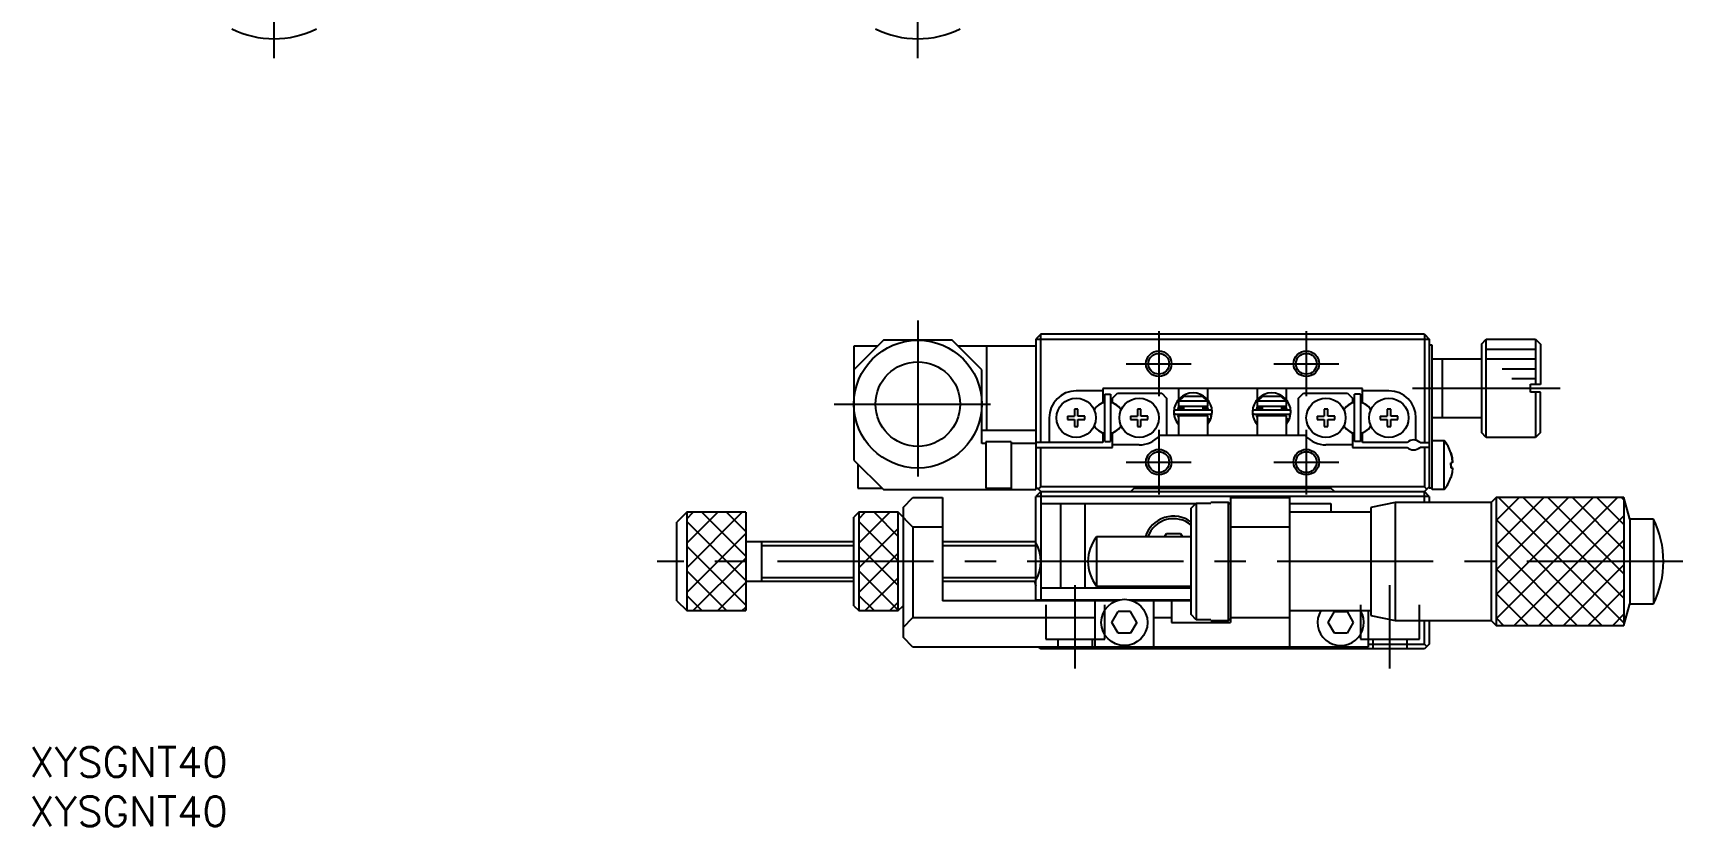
# Model space of a CAD drawing. Extents: x 0 to 376, y -8 to 233.
# Drawn here: x 0.4 to 168.2, y -8 to 72.6 of the extents above; entities that cross this region are included whole.
import ezdxf

# ---------------------------------------------------------------- set-up
doc = ezdxf.new("R2010")
doc.units = 0
doc.header["$LTSCALE"] = 0.5
doc.linetypes.add('CENTER', pattern=[50.8, 31.75, -6.35, 6.35, -6.35])
doc.linetypes.add('DASHED', pattern=[19.05, 12.7, -6.35])
for name, color, linetype in [('MSM_CENTER', 1, 'CENTER'), ('MSM_CONTINUOUS', 7, 'CONTINUOUS'), ('MSM_DASHED', 4, 'DASHED'), ('MSM_NARROW', 5, 'CONTINUOUS'), ('MSM_PART_NUMBER', 7, 'CONTINUOUS')]:
    doc.layers.add(name, color=color, linetype=linetype)
doc.styles.get("Standard").update_dxf_attribs({"font": 'txt.shx', "height": 3, "bigfont": 'bigfont.shx'})

# ---------------------------------------------------------------- blocks, each defined once
blk = doc.blocks.new('*U2')
at = {"layer": 'MSM_PART_NUMBER'}
blk.add_text('XYSGNT40', height=3, dxfattribs=at).set_placement((0, -3))
blk = doc.blocks.new('*U3')
at = {"layer": 'MSM_PART_NUMBER'}
blk.add_text('XYSGNT40', height=3, dxfattribs=at).set_placement((0, -8))

msp = doc.modelspace()

# ---------------------------------------------------------------- linework, layer by layer
at = {"layer": 'MSM_CENTER'}
for p, q in [((24.9, 70.06), (24.9, 174.36)), ((90.35, 70.06), (90.35, 174.36)), ((90.35, 43.4), (90.35, 26.4)), ((114.85, 42.3), (114.85, 35.7)), ((129.85, 42.3), (129.85, 35.7)), ((111.55, 39), (118.15, 39)), ((126.55, 39), (133.15, 39)), ((155.67, 36.5), (140.65, 36.5)), ((81.85, 34.9), (98.85, 34.9)), ((114.85, 32.3), (114.85, 25.7)), ((129.85, 32.3), (129.85, 25.7)), ((111.55, 29), (118.15, 29)), ((126.55, 29), (133.15, 29)), ((168.15, 18.9), (63.85, 18.9)), ((106.35, 8), (106.35, 16.5)), ((138.35, 8), (138.35, 16.5))]:
    msp.add_line(p, q, dxfattribs=at)
at = {"layer": 'MSM_CONTINUOUS'}
for p, q in [((102.85, 42), (102.35, 41.5)), ((141.85, 42), (102.85, 42)), ((102.85, 31), (102.85, 42)), ((141.85, 42), (141.85, 31)), ((141.85, 42), (142.35, 41.5)), ((86.85, 41.4), (83.85, 38.4)), ((86.25, 40.8), (83.85, 40.8)), ((83.85, 40.8), (83.85, 29.2)), ((93.85, 41.4), (86.85, 41.4)), ((96.85, 38.4), (93.85, 41.4)), ((102.35, 40.8), (94.45, 40.8)), ((97.35, 40.8), (97.35, 32.2)), ((102.35, 41.5), (142.35, 41.5)), ((102.35, 41.5), (102.35, 31)), ((142.35, 41.5), (142.35, 26.4)), ((142.65, 40.9), (142.35, 40.9)), ((142.65, 26.2), (142.65, 40.9)), ((147.65, 41), (148.15, 41.5)), ((147.65, 41), (147.65, 32)), ((148.15, 31.5), (148.15, 41.5)), ((148.15, 41.5), (153.15, 41.5)), ((153.15, 41.5), (153.15, 36.92)), ((153.15, 41.5), (153.65, 41)), ((153.65, 41), (153.65, 36.88)), ((142.65, 39.5), (147.65, 39.5)), ((143.65, 39.5), (143.65, 33.5)), ((96.85, 30.9), (96.85, 38.4)), ((152.65, 36.92), (153.15, 36.92)), ((152.65, 36.12), (152.65, 36.92)), ((153.15, 36.92), (153.65, 36.92)), ((109.15, 36.25), (106.45, 36.25)), ((135.55, 36.5), (109.15, 36.5)), ((109.15, 36.5), (109.15, 35.05)), ((109.35, 31.1), (109.35, 35.9)), ((109.35, 35.9), (109.95, 35.9)), ((109.95, 35.9), (109.95, 31.1)), ((110.15, 35.5), (110.65, 36)), ((110.15, 35.05), (110.15, 35.5)), ((110.65, 36), (115.15, 36)), ((115.15, 36), (115.65, 35.5)), ((115.65, 35.5), (115.65, 31.7)), ((116.85, 36.5), (116.85, 35.36)), ((116.9, 35.2), (117.43, 35.7)), ((117.43, 35.7), (119.27, 35.7)), ((119.27, 35.7), (119.8, 35.2)), ((119.85, 35.31), (119.85, 36.5)), ((119.85, 35.31), (119.85, 35.31)), ((124.85, 36.5), (124.85, 35.36)), ((124.9, 35.2), (125.43, 35.7)), ((125.43, 35.7), (127.27, 35.7)), ((127.27, 35.7), (127.8, 35.2)), ((127.85, 35.31), (127.85, 36.5)), ((127.85, 35.31), (127.85, 35.31)), ((129.05, 35.5), (129.55, 36)), ((129.05, 31.7), (129.05, 35.5)), ((129.55, 36), (134.05, 36)), ((134.05, 36), (134.55, 35.5)), ((134.55, 35.5), (134.55, 35.05)), ((134.75, 31.1), (134.75, 35.9)), ((135.35, 35.9), (134.75, 35.9)), ((135.35, 35.9), (135.35, 31.1)), ((135.55, 35.05), (135.55, 36.5)), ((138.25, 36.25), (135.55, 36.25)), ((153.15, 36.88), (152.65, 36.88)), ((153.15, 36.12), (152.65, 36.12)), ((153.65, 36.88), (153.15, 36.88)), ((153.15, 36.12), (153.15, 31.5)), ((153.65, 36.12), (153.15, 36.12)), ((153.65, 32), (153.65, 36.12)), ((105.56, 33.68), (106.27, 33.68)), ((105.56, 33.68), (105.56, 33.32)), ((106.27, 34.39), (106.27, 33.68)), ((106.63, 34.39), (106.27, 34.39)), ((106.63, 33.68), (106.63, 34.39)), ((107.34, 33.68), (106.63, 33.68)), ((107.34, 33.32), (107.34, 33.68)), ((109.15, 35.05), (108.89, 34.9)), ((110.15, 35.05), (110.41, 34.9)), ((111.96, 33.68), (112.67, 33.68)), ((111.96, 33.68), (111.96, 33.32)), ((112.67, 34.39), (112.67, 33.68)), ((113.03, 34.39), (112.67, 34.39)), ((113.03, 33.68), (113.03, 34.39)), ((113.74, 33.68), (113.03, 33.68)), ((113.74, 33.32), (113.74, 33.68)), ((120.08, 34.29), (116.58, 34.29)), ((116.58, 33.89), (120.08, 33.89)), ((116.79, 34.29), (116.9, 34.7)), ((116.83, 33.7), (116.79, 33.89)), ((116.85, 33.62), (116.83, 33.7)), ((116.85, 35.2), (116.85, 34.7)), ((119.85, 35.2), (116.85, 35.2)), ((116.85, 34.7), (119.85, 34.7)), ((116.85, 34.57), (116.85, 34.5)), ((116.85, 34.57), (116.85, 34.57)), ((116.85, 34.5), (117.35, 34.5)), ((119.85, 33.7), (116.85, 33.7)), ((116.85, 33.7), (116.85, 31.7)), ((116.9, 33.72), (116.91, 33.73)), ((116.9, 33.7), (116.9, 33.72)), ((116.9, 33.7), (116.9, 33.7)), ((116.91, 33.73), (116.92, 33.74)), ((116.92, 33.76), (116.93, 33.77)), ((116.92, 33.74), (116.92, 33.76)), ((116.93, 33.77), (116.94, 33.78)), ((116.94, 33.78), (116.95, 33.79)), ((116.95, 33.79), (116.96, 33.8)), ((116.96, 33.8), (116.97, 33.81)), ((116.97, 33.81), (116.98, 33.82)), ((116.98, 33.82), (116.99, 33.83)), ((116.99, 33.83), (117.01, 33.84)), ((117.01, 33.84), (117.02, 33.85)), ((117.02, 33.85), (117.03, 33.86)), ((117.03, 33.86), (117.04, 33.86)), ((117.04, 33.86), (117.06, 33.87)), ((117.06, 33.87), (117.07, 33.87)), ((117.07, 33.87), (117.09, 33.88)), ((117.09, 33.88), (117.1, 33.88)), ((117.1, 33.88), (117.11, 33.89)), ((117.11, 33.89), (117.13, 33.89)), ((117.13, 33.89), (117.14, 33.89)), ((117.14, 33.89), (117.16, 33.89)), ((117.16, 33.89), (117.17, 33.89)), ((117.17, 33.89), (117.18, 33.89)), ((117.35, 34.7), (117.35, 34.29)), ((117.35, 33.89), (117.35, 33.7)), ((119.35, 34.29), (119.35, 34.7)), ((119.35, 34.5), (119.82, 34.5)), ((119.35, 33.7), (119.35, 33.89)), ((119.48, 33.89), (119.49, 33.89)), ((119.49, 33.89), (119.5, 33.89)), ((119.5, 33.89), (119.52, 33.89)), ((119.52, 33.89), (119.53, 33.89)), ((119.53, 33.89), (119.55, 33.88)), ((119.55, 33.88), (119.56, 33.88)), ((119.56, 33.88), (119.58, 33.88)), ((119.58, 33.88), (119.59, 33.87)), ((119.59, 33.87), (119.6, 33.87)), ((119.6, 33.87), (119.62, 33.86)), ((119.62, 33.86), (119.63, 33.85)), ((119.63, 33.85), (119.64, 33.84)), ((119.64, 33.84), (119.65, 33.84)), ((119.65, 33.84), (119.67, 33.83)), ((119.67, 33.83), (119.68, 33.82)), ((119.68, 33.82), (119.69, 33.81)), ((119.69, 33.81), (119.7, 33.8)), ((119.7, 33.8), (119.71, 33.79)), ((119.71, 33.79), (119.72, 33.77)), ((119.72, 33.77), (119.73, 33.76)), ((119.73, 33.76), (119.73, 33.75)), ((119.73, 33.75), (119.74, 33.74)), ((119.74, 33.74), (119.75, 33.72)), ((119.75, 34.7), (119.86, 34.29)), ((119.75, 33.72), (119.75, 33.71)), ((119.75, 33.71), (119.76, 33.7)), ((119.85, 34.7), (119.85, 35.2)), ((119.85, 31.7), (119.85, 33.7)), ((120.12, 33.86), (120.11, 33.9)), ((120.14, 33.83), (120.12, 33.86)), ((120.14, 33.38), (120.28, 34.07)), ((120.15, 33.8), (120.14, 33.83)), ((120.16, 33.77), (120.15, 33.8)), ((120.16, 33.73), (120.16, 33.77)), ((120.17, 33.7), (120.16, 33.73)), ((120.17, 33.67), (120.17, 33.7)), ((120.18, 33.63), (120.17, 33.67)), ((120.17, 33.56), (120.18, 33.6)), ((120.17, 33.53), (120.17, 33.56)), ((120.18, 33.6), (120.18, 33.63)), ((128.08, 34.29), (124.58, 34.29)), ((124.58, 33.89), (128.08, 33.89)), ((124.79, 34.29), (124.9, 34.7)), ((124.83, 33.7), (124.79, 33.89)), ((124.85, 33.62), (124.83, 33.7)), ((124.85, 35.2), (124.85, 34.7)), ((127.85, 35.2), (124.85, 35.2)), ((124.85, 34.7), (127.85, 34.7)), ((124.85, 34.57), (124.85, 34.5)), ((124.85, 34.57), (124.85, 34.57)), ((124.85, 34.5), (125.35, 34.5)), ((127.85, 33.7), (124.85, 33.7)), ((124.85, 33.7), (124.85, 31.7)), ((124.9, 33.72), (124.91, 33.73)), ((124.9, 33.7), (124.9, 33.72)), ((124.9, 33.7), (124.9, 33.7)), ((124.91, 33.73), (124.92, 33.74)), ((124.92, 33.76), (124.93, 33.77)), ((124.92, 33.74), (124.92, 33.76)), ((124.93, 33.77), (124.94, 33.78)), ((124.94, 33.78), (124.95, 33.79)), ((124.95, 33.79), (124.96, 33.8)), ((124.96, 33.8), (124.97, 33.81)), ((124.97, 33.81), (124.98, 33.82)), ((124.98, 33.82), (124.99, 33.83)), ((124.99, 33.83), (125.01, 33.84)), ((125.01, 33.84), (125.02, 33.85)), ((125.02, 33.85), (125.03, 33.86)), ((125.03, 33.86), (125.04, 33.86)), ((125.04, 33.86), (125.06, 33.87)), ((125.06, 33.87), (125.07, 33.87)), ((125.07, 33.87), (125.09, 33.88)), ((125.09, 33.88), (125.1, 33.88)), ((125.1, 33.88), (125.11, 33.89)), ((125.11, 33.89), (125.13, 33.89)), ((125.13, 33.89), (125.14, 33.89)), ((125.14, 33.89), (125.16, 33.89)), ((125.16, 33.89), (125.17, 33.89)), ((125.17, 33.89), (125.18, 33.89)), ((125.35, 34.7), (125.35, 34.29)), ((125.35, 33.89), (125.35, 33.7)), ((127.35, 34.29), (127.35, 34.7)), ((127.35, 34.5), (127.82, 34.5)), ((127.35, 33.7), (127.35, 33.89)), ((127.48, 33.89), (127.49, 33.89)), ((127.49, 33.89), (127.5, 33.89)), ((127.5, 33.89), (127.52, 33.89)), ((127.52, 33.89), (127.53, 33.89)), ((127.53, 33.89), (127.55, 33.88)), ((127.55, 33.88), (127.56, 33.88)), ((127.56, 33.88), (127.58, 33.88)), ((127.58, 33.88), (127.59, 33.87)), ((127.59, 33.87), (127.6, 33.87)), ((127.6, 33.87), (127.62, 33.86)), ((127.62, 33.86), (127.63, 33.85)), ((127.63, 33.85), (127.64, 33.84)), ((127.64, 33.84), (127.65, 33.84)), ((127.65, 33.84), (127.67, 33.83)), ((127.67, 33.83), (127.68, 33.82)), ((127.68, 33.82), (127.69, 33.81)), ((127.69, 33.81), (127.7, 33.8)), ((127.7, 33.8), (127.71, 33.79)), ((127.71, 33.79), (127.72, 33.77)), ((127.72, 33.77), (127.73, 33.76)), ((127.73, 33.76), (127.73, 33.75)), ((127.73, 33.75), (127.74, 33.74)), ((127.74, 33.74), (127.75, 33.72)), ((127.75, 34.7), (127.86, 34.29)), ((127.75, 33.72), (127.75, 33.71)), ((127.75, 33.71), (127.76, 33.7)), ((127.85, 34.7), (127.85, 35.2)), ((127.85, 31.7), (127.85, 33.7)), ((128.12, 33.86), (128.11, 33.9)), ((128.14, 33.83), (128.12, 33.86)), ((128.14, 33.38), (128.28, 34.07)), ((128.15, 33.8), (128.14, 33.83)), ((128.16, 33.77), (128.15, 33.8)), ((128.16, 33.73), (128.16, 33.77)), ((128.17, 33.7), (128.16, 33.73)), ((128.17, 33.67), (128.17, 33.7)), ((128.18, 33.63), (128.17, 33.67)), ((128.17, 33.56), (128.18, 33.6)), ((128.17, 33.53), (128.17, 33.56)), ((128.18, 33.6), (128.18, 33.63)), ((130.96, 33.68), (131.67, 33.68)), ((130.96, 33.68), (130.96, 33.32)), ((131.67, 34.39), (131.67, 33.68)), ((132.03, 34.39), (131.67, 34.39)), ((132.03, 33.68), (132.03, 34.39)), ((132.74, 33.68), (132.03, 33.68)), ((132.74, 33.32), (132.74, 33.68)), ((134.55, 35.05), (134.29, 34.9)), ((135.55, 35.05), (135.81, 34.9)), ((137.36, 33.68), (138.07, 33.68)), ((137.36, 33.68), (137.36, 33.32)), ((138.43, 34.39), (138.07, 34.39)), ((138.07, 34.39), (138.07, 33.68)), ((138.43, 33.68), (138.43, 34.39)), ((139.14, 33.68), (138.43, 33.68)), ((139.14, 33.32), (139.14, 33.68)), ((102.35, 32.2), (96.85, 32.2)), ((103.7, 33.5), (103.7, 31)), ((105.56, 33.32), (106.27, 33.32)), ((106.27, 33.32), (106.27, 32.61)), ((106.27, 32.61), (106.63, 32.61)), ((106.63, 32.61), (106.63, 33.32)), ((106.63, 33.32), (107.34, 33.32)), ((108.89, 32.1), (109.15, 31.95)), ((109.15, 31.95), (109.15, 31)), ((110.41, 32.1), (110.15, 31.95)), ((110.15, 30.5), (110.15, 31.95)), ((111.96, 33.32), (112.67, 33.32)), ((112.67, 33.32), (112.67, 32.61)), ((112.67, 32.61), (113.03, 32.61)), ((113.03, 32.61), (113.03, 33.32)), ((113.03, 33.32), (113.74, 33.32)), ((116.51, 33.39), (116.53, 33.33)), ((116.53, 33.33), (116.55, 33.29)), ((116.54, 33.33), (116.54, 33.32)), ((119.85, 33.42), (119.86, 33.41)), ((119.88, 33.39), (119.85, 33.41)), ((119.85, 32.88), (120.12, 33.33)), ((119.86, 33.41), (119.88, 33.4)), ((119.88, 33.4), (119.89, 33.4)), ((120.12, 33.32), (119.88, 33.39)), ((119.89, 33.4), (119.9, 33.39)), ((119.9, 33.39), (119.92, 33.39)), ((119.92, 33.39), (119.93, 33.38)), ((119.93, 33.38), (119.94, 33.37)), ((119.94, 33.37), (119.96, 33.37)), ((119.96, 33.37), (119.97, 33.36)), ((119.97, 33.36), (119.98, 33.36)), ((119.98, 33.36), (120, 33.35)), ((120, 33.35), (120.01, 33.35)), ((120.01, 33.35), (120.02, 33.34)), ((120.02, 33.34), (120.03, 33.34)), ((120.03, 33.34), (120.05, 33.34)), ((120.05, 33.34), (120.06, 33.33)), ((120.06, 33.33), (120.07, 33.33)), ((120.07, 33.33), (120.08, 33.33)), ((120.08, 33.33), (120.09, 33.33)), ((120.08, 33.33), (120.08, 33.33)), ((120.09, 33.33), (120.1, 33.33)), ((120.1, 33.33), (120.11, 33.33)), ((120.11, 33.33), (120.11, 33.33)), ((120.11, 33.33), (120.11, 33.33)), ((120.11, 33.33), (120.12, 33.33)), ((120.12, 33.33), (120.13, 33.36)), ((120.12, 33.33), (120.12, 33.33)), ((120.12, 33.32), (120.12, 33.33)), ((120.12, 33.33), (120.12, 33.33)), ((120.13, 33.36), (120.14, 33.39)), ((120.14, 33.39), (120.15, 33.43)), ((120.15, 33.43), (120.16, 33.46)), ((120.16, 33.46), (120.17, 33.49)), ((120.17, 33.49), (120.17, 33.53)), ((124.51, 33.39), (124.53, 33.33)), ((124.53, 33.33), (124.55, 33.29)), ((124.54, 33.33), (124.54, 33.32)), ((127.85, 33.42), (127.86, 33.41)), ((127.88, 33.39), (127.85, 33.41)), ((127.85, 32.88), (128.12, 33.33)), ((127.86, 33.41), (127.88, 33.4)), ((127.88, 33.4), (127.89, 33.4)), ((128.12, 33.32), (127.88, 33.39)), ((127.89, 33.4), (127.9, 33.39)), ((127.9, 33.39), (127.92, 33.39)), ((127.92, 33.39), (127.93, 33.38)), ((127.93, 33.38), (127.94, 33.37)), ((127.94, 33.37), (127.96, 33.37)), ((127.96, 33.37), (127.97, 33.36)), ((127.97, 33.36), (127.98, 33.36)), ((127.98, 33.36), (128, 33.35)), ((128, 33.35), (128.01, 33.35)), ((128.01, 33.35), (128.02, 33.34)), ((128.02, 33.34), (128.03, 33.34)), ((128.03, 33.34), (128.05, 33.34)), ((128.05, 33.34), (128.06, 33.33)), ((128.06, 33.33), (128.07, 33.33)), ((128.07, 33.33), (128.08, 33.33)), ((128.08, 33.33), (128.09, 33.33)), ((128.08, 33.33), (128.08, 33.33)), ((128.09, 33.33), (128.1, 33.33)), ((128.1, 33.33), (128.11, 33.33)), ((128.11, 33.33), (128.11, 33.33)), ((128.11, 33.33), (128.11, 33.33)), ((128.11, 33.33), (128.12, 33.33)), ((128.12, 33.33), (128.13, 33.36)), ((128.12, 33.33), (128.12, 33.33)), ((128.12, 33.32), (128.12, 33.33)), ((128.12, 33.33), (128.12, 33.33)), ((128.13, 33.36), (128.14, 33.39)), ((128.14, 33.39), (128.15, 33.43)), ((128.15, 33.43), (128.16, 33.46)), ((128.16, 33.46), (128.17, 33.49)), ((128.17, 33.49), (128.17, 33.53)), ((130.96, 33.32), (131.67, 33.32)), ((131.67, 33.32), (131.67, 32.61)), ((131.67, 32.61), (132.03, 32.61)), ((132.03, 32.61), (132.03, 33.32)), ((132.03, 33.32), (132.74, 33.32)), ((134.29, 32.1), (134.55, 31.95)), ((134.55, 31.95), (134.55, 30.5)), ((135.81, 32.1), (135.55, 31.95)), ((135.55, 31), (135.55, 31.95)), ((137.36, 33.32), (138.07, 33.32)), ((138.07, 33.32), (138.07, 32.61)), ((138.07, 32.61), (138.43, 32.61)), ((138.43, 32.61), (138.43, 33.32)), ((138.43, 33.32), (139.14, 33.32)), ((141, 31.22), (141, 33.5)), ((147.65, 33.5), (142.65, 33.5)), ((148.15, 31.5), (147.65, 32)), ((153.65, 32), (153.15, 31.5)), ((97.25, 30.9), (96.85, 30.9)), ((97.25, 31.05), (97.25, 26.35)), ((99.85, 31.05), (97.25, 31.05)), ((99.85, 31.05), (99.85, 26.2)), ((102.35, 30.9), (99.85, 30.9)), ((109.15, 31), (102.35, 31)), ((102.35, 30.9), (102.35, 26.2)), ((102.35, 30.5), (110.15, 30.5)), ((102.85, 26.5), (102.85, 30.5)), ((109.35, 31.1), (109.95, 31.1)), ((112.85, 30.75), (110.15, 30.75)), ((129.77, 31.7), (114.93, 31.7)), ((134.55, 30.75), (131.85, 30.75)), ((134.55, 30.5), (140.09, 30.5)), ((135.35, 31.1), (134.75, 31.1)), ((140.09, 31), (135.55, 31)), ((141.41, 31), (142.35, 31)), ((142.35, 30.5), (141.41, 30.5)), ((141.85, 30.5), (141.85, 26.5)), ((142.65, 31.2), (143.87, 31.2)), ((143.87, 26.2), (143.87, 31.2)), ((153.15, 31.5), (148.15, 31.5)), ((83.85, 29.2), (86.85, 26.2)), ((84.25, 28.8), (84.25, 26.35)), ((144.67, 29.47), (144.54, 29.95)), ((144.55, 29.95), (144.54, 29.94)), ((144.54, 29.94), (144.67, 29.45)), ((144.67, 28.94), (144.54, 28.93)), ((144.55, 28.7), (144.54, 28.93)), ((144.54, 28.93), (144.54, 28.41)), ((144.73, 28.97), (144.67, 29.47)), ((144.67, 29.45), (144.73, 28.95)), ((144.73, 28.95), (144.67, 28.94)), ((144.73, 28.97), (144.73, 28.97)), ((144.67, 28.46), (144.54, 28.47)), ((144.73, 28.45), (144.54, 28.45)), ((144.73, 28.43), (144.54, 28.43)), ((144.54, 28.41), (144.67, 28.42)), ((144.67, 27.93), (144.54, 27.45)), ((144.55, 27.45), (144.54, 27.46)), ((144.54, 27.45), (144.55, 27.45)), ((144.73, 28.45), (144.67, 28.46)), ((144.73, 28.43), (144.67, 27.93)), ((144.67, 28.42), (144.73, 28.43)), ((84.25, 26.35), (86.7, 26.35)), ((86.85, 26.2), (102.35, 26.2)), ((88.85, 24.4), (89.85, 25.4)), ((89.85, 25.4), (92.85, 25.4)), ((92.85, 25.4), (92.85, 14.9)), ((97.25, 26.35), (99.85, 26.35)), ((102.35, 26.5), (102.85, 26)), ((102.85, 26), (102.35, 25.5)), ((142.35, 25.5), (102.35, 25.5)), ((102.35, 20.84), (102.35, 25.5)), ((102.6, 26.25), (102.85, 26.5)), ((141.85, 26.5), (102.85, 26.5)), ((102.85, 26), (102.85, 15)), ((102.85, 26), (141.85, 26)), ((112.35, 26.35), (112, 26)), ((112.35, 26.35), (132.35, 26.35)), ((122.15, 25.4), (122.15, 12.7)), ((122.15, 25.4), (128.15, 25.4)), ((128.15, 25.4), (128.15, 10.2)), ((132.7, 26), (132.35, 26.35)), ((142.35, 26.5), (141.85, 26)), ((141.85, 26.5), (142.1, 26.25)), ((142.35, 25.5), (141.85, 26)), ((141.85, 24.9), (141.85, 26)), ((142.35, 26.4), (142.65, 26.4)), ((142.35, 25.5), (142.35, 24.9)), ((143.87, 26.2), (142.65, 26.2)), ((149.15, 25.4), (148.65, 24.9)), ((149.15, 25.4), (149.15, 12.4)), ((162.15, 25.4), (149.15, 25.4)), ((162.15, 25.4), (162.15, 12.4)), ((162.74, 23.2), (162.15, 25.4)), ((66.85, 23.9), (65.85, 22.9)), ((66.85, 23.9), (66.85, 13.9)), ((72.85, 23.9), (66.85, 23.9)), ((72.85, 23.9), (72.85, 13.9)), ((84.35, 23.9), (83.85, 23.4)), ((84.35, 23.9), (84.35, 13.9)), ((88.35, 23.9), (84.35, 23.9)), ((88.35, 13.9), (88.35, 23.9)), ((89.85, 22.4), (88.35, 23.9)), ((88.85, 24.4), (88.85, 11.2)), ((102.85, 24.8), (118.63, 24.8)), ((104.85, 24.8), (104.85, 16.2)), ((107.35, 16.2), (107.35, 24.8)), ((118.15, 24.31), (118.65, 24.82)), ((118.15, 13.49), (118.15, 24.31)), ((118.65, 24.82), (118.65, 12.98)), ((118.65, 24.82), (120.15, 24.82)), ((120.15, 24.82), (120.15, 24.9)), ((121.95, 24.9), (120.15, 24.9)), ((121.95, 12.9), (121.95, 24.9)), ((122.15, 24.7), (121.95, 24.9)), ((122.05, 24.8), (122.15, 24.8)), ((128.15, 24.8), (132.35, 24.8)), ((136.4, 23.9), (128.15, 23.9)), ((132.35, 24.8), (132.35, 23.9)), ((138.9, 24.9), (136.4, 24.4)), ((136.4, 24.4), (136.4, 13.4)), ((138.9, 24.9), (138.9, 12.9)), ((148.65, 24.9), (138.9, 24.9)), ((148.65, 24.9), (148.65, 12.9)), ((65.85, 14.9), (65.85, 22.9)), ((83.85, 14.4), (83.85, 23.4)), ((89.85, 22.4), (89.85, 13.2)), ((92.85, 22.4), (89.85, 22.4)), ((128.15, 22.4), (122.15, 22.4)), ((162.74, 23.2), (162.74, 14.6)), ((165.15, 23.2), (162.74, 23.2)), ((165.15, 23.2), (165.15, 14.6)), ((83.85, 20.9), (72.85, 20.9)), ((74.45, 20.9), (74.45, 16.9)), ((102.31, 20.9), (92.85, 20.9)), ((102.31, 20.9), (102.31, 16.9)), ((108.53, 21.4), (108.53, 16.4)), ((118.15, 21.4), (108.53, 21.4)), ((115.43, 21.4), (115.63, 21.75)), ((115.63, 21.75), (117.07, 21.75)), ((117.07, 21.75), (117.27, 21.4)), ((72.85, 16.9), (83.85, 16.9)), ((92.85, 16.9), (102.31, 16.9)), ((102.35, 14.9), (102.35, 16.96)), ((102.28, 16.61), (102.28, 16.61)), ((118.15, 16.2), (102.85, 16.2)), ((108.53, 16.4), (118.15, 16.4)), ((65.85, 14.9), (66.85, 13.9)), ((66.85, 13.9), (72.85, 13.9)), ((83.85, 14.4), (84.35, 13.9)), ((84.35, 13.9), (88.35, 13.9)), ((88.35, 13.9), (88.85, 14.4)), ((110.52, 14.9), (92.85, 14.9)), ((102.35, 15), (110.87, 15)), ((103.75, 14.9), (103.75, 15)), ((108.35, 14.9), (108.35, 10.2)), ((110.08, 12.7), (110.71, 13.8)), ((111.99, 13.8), (110.71, 13.8)), ((111.83, 15), (118.15, 15)), ((112.62, 12.7), (111.99, 13.8)), ((118.15, 14.9), (112.18, 14.9)), ((114.35, 10.2), (114.35, 14.9)), ((116.15, 14.9), (116.15, 12.7)), ((118.65, 12.98), (118.15, 13.49)), ((128.15, 13.9), (136.4, 13.9)), ((132.08, 12.7), (132.71, 13.8)), ((132.71, 13.8), (133.99, 13.8)), ((133.99, 13.8), (134.62, 12.7)), ((136.15, 13.9), (136.15, 10.2)), ((162.15, 12.4), (162.74, 14.6)), ((162.74, 14.6), (165.15, 14.6)), ((88.85, 12.2), (89.85, 13.2)), ((89.85, 13.2), (108.35, 13.2)), ((110.71, 11.6), (110.08, 12.7)), ((112.62, 12.7), (111.99, 11.6)), ((114.35, 13.2), (116.15, 13.2)), ((116.15, 12.7), (122.15, 12.7)), ((120.15, 12.98), (118.65, 12.98)), ((120.15, 12.9), (120.15, 12.98)), ((120.15, 12.9), (121.95, 12.9)), ((121.95, 12.9), (122.15, 13.1)), ((122.15, 13.2), (128.15, 13.2)), ((132.71, 11.6), (132.08, 12.7)), ((134.62, 12.7), (133.99, 11.6)), ((136.4, 13.4), (138.9, 12.9)), ((138.9, 12.9), (148.65, 12.9)), ((141.85, 10.5), (141.85, 12.9)), ((142.35, 12.9), (142.35, 10.5)), ((148.65, 12.9), (149.15, 12.4)), ((149.15, 12.4), (162.15, 12.4)), ((89.85, 10.2), (88.85, 11.2)), ((136.15, 10.2), (89.85, 10.2)), ((102.85, 10), (102.65, 10.2)), ((111.99, 11.6), (110.71, 11.6)), ((133.99, 11.6), (132.71, 11.6)), ((136.15, 10.5), (141.85, 10.5)), ((142.1, 10.25), (141.85, 10.5)), ((142.35, 10.5), (141.85, 10)), ((141.85, 10), (102.85, 10))]:
    msp.add_line(p, q, dxfattribs=at)
for centre, radius in [((90.35, 34.9), 6.5), ((90.35, 34.9), 4.3), ((114.85, 39), 1.06), ((129.85, 39), 1.06), ((106.45, 33.5), 2), ((112.85, 33.5), 2), ((131.85, 33.5), 2), ((138.25, 33.5), 2), ((114.85, 29), 1.06), ((129.85, 29), 1.06), ((111.35, 12.7), 2.35)]:
    msp.add_circle(centre, radius, dxfattribs=at)
for centre, radius, start, end in [((24.9, 81.8), 9.75, 243.8162, 296.1838), ((90.35, 81.8), 9.75, 243.8162, 296.1838), ((106.45, 33.5), 2.75, 90, 180), ((118.33, 34.09), 1.95, 0.7947, 179.1599), ((126.33, 34.09), 1.95, 0.7947, 179.1599), ((138.25, 33.5), 2.75, 0, 90), ((109.65, 33.5), 1.59, 100.8931, 149.5668), ((109.76, 33.39), 1.75, 120, 148.1185), ((109.65, 33.5), 1.59, 30.4333, 79.107), ((109.54, 33.39), 1.75, 31.8815, 60), ((116.58, 34.09), 0.2, 90, 270), ((118.33, 34.1), 1.95, 180.8104, 220.6679), ((120.08, 34.09), 0.2, 270, 90), ((124.58, 34.09), 0.2, 90, 270), ((126.33, 34.1), 1.95, 180.8104, 220.6679), ((128.08, 34.09), 0.2, 270, 90), ((135.05, 33.5), 1.59, 100.893, 149.5667), ((135.16, 33.39), 1.75, 120, 148.1185), ((135.05, 33.5), 1.59, 30.4332, 79.1069), ((134.94, 33.39), 1.75, 31.8815, 60), ((109.65, 33.5), 1.59, 210.4332, 259.1069), ((109.76, 33.61), 1.75, 211.8815, 240), ((109.65, 33.5), 1.59, 280.893, 329.5668), ((109.54, 33.61), 1.75, 300, 328.1185), ((135.05, 33.5), 1.59, 210.4333, 259.107), ((135.16, 33.61), 1.75, 211.8815, 240), ((135.05, 33.5), 1.59, 280.8931, 329.5668), ((134.94, 33.61), 1.75, 300, 328.1185), ((112.85, 33.5), 2.75, 270, 319.1148), ((131.85, 33.5), 2.75, 220.8852, 270), ((140.75, 30.25), 1, 48.5904, 131.4096), ((140.75, 31.25), 1, 228.5904, 311.4096), ((140.75, 28.7), 4, 18.2444, 38.6822), ((140.75, 28.7), 4, 321.3178, 341.7556), ((116.35, 20.5), 3, 53.1301, 162.5425), ((116.35, 20.5), 2.75, 49.1148, 160.8968), ((156.41, 18.9), 9.75, 333.8162, 26.1838), ((98.85, 18.9), 4, 330, 30), ((111.65, 18.9), 4, 141.3178, 218.6822), ((105.35, 17.5), 3.19, 190.8243, 196.1067), ((105.35, 17.5), 3.2, 196.1225, 200.3641), ((133.35, 12.7), 2.35, 149.2936, 30.7064)]:
    msp.add_arc(centre, radius, start, end, dxfattribs=at)
at = {"layer": 'MSM_DASHED'}
for p, q in [((103.35, 14.5), (103.35, 11)), ((109.35, 11), (109.35, 14.5)), ((135.35, 14.5), (135.35, 11)), ((141.35, 11), (141.35, 14.5)), ((103.35, 11), (109.35, 11)), ((104.6, 11), (104.6, 10)), ((108.1, 10), (108.1, 11)), ((135.35, 11), (141.35, 11)), ((136.6, 11), (136.6, 10)), ((140.1, 10), (140.1, 11))]:
    msp.add_line(p, q, dxfattribs=at)
at = {"layer": 'MSM_NARROW'}
for p, q in [((148.15, 40.5), (153.15, 40.5)), ((148.15, 39.5), (153.15, 39.5)), ((149.75, 38.5), (153.15, 38.5)), ((150.75, 37.5), (153.15, 37.5)), ((149.15, 20.55), (154, 25.4)), ((149.15, 18.05), (156.5, 25.4)), ((149.15, 15.55), (159, 25.4)), ((149.15, 13.05), (161.5, 25.4)), ((149.15, 23.05), (151.5, 25.4)), ((149.4, 25.4), (162.15, 12.65)), ((151.9, 25.4), (162.15, 15.15)), ((154.4, 25.4), (162.15, 17.65)), ((156.9, 25.4), (162.15, 20.15)), ((159.4, 25.4), (162.15, 22.65)), ((161.9, 25.4), (162.15, 25.15)), ((66.85, 18.25), (72.5, 23.9)), ((66.85, 20.75), (70, 23.9)), ((66.85, 23.25), (67.5, 23.9)), ((68.4, 23.9), (72.85, 19.45)), ((70.9, 23.9), (72.85, 21.95)), ((84.35, 20.75), (87.5, 23.9)), ((84.35, 23.25), (85, 23.9)), ((85.9, 23.9), (88.35, 21.45)), ((151, 12.4), (162.15, 23.55)), ((66.85, 22.95), (72.85, 16.95)), ((84.35, 22.95), (88.35, 18.95)), ((84.35, 18.25), (88.35, 22.25)), ((149.15, 23.15), (159.9, 12.4)), ((66.85, 15.75), (72.85, 21.75)), ((66.85, 20.45), (72.85, 14.45)), ((74.45, 20.52), (83.85, 20.52)), ((84.35, 20.45), (88.35, 16.45)), ((92.85, 20.52), (102.31, 20.52)), ((149.15, 20.65), (157.4, 12.4)), ((153.5, 12.4), (162.15, 21.05)), ((67.5, 13.9), (72.85, 19.25)), ((84.35, 15.75), (88.35, 19.75)), ((156, 12.4), (162.15, 18.55)), ((66.85, 17.95), (70.9, 13.9)), ((74.45, 17.28), (83.85, 17.28)), ((84.35, 17.95), (88.35, 13.95)), ((85, 13.9), (88.35, 17.25)), ((92.85, 17.28), (102.31, 17.28)), ((149.15, 18.15), (154.9, 12.4)), ((66.85, 15.45), (68.4, 13.9)), ((70, 13.9), (72.85, 16.75)), ((84.35, 15.45), (85.9, 13.9)), ((149.15, 15.65), (152.4, 12.4)), ((158.5, 12.4), (162.15, 16.05)), ((72.5, 13.9), (72.85, 14.25)), ((87.5, 13.9), (88.35, 14.75)), ((161, 12.4), (162.15, 13.55)), ((149.15, 13.15), (149.9, 12.4))]:
    msp.add_line(p, q, dxfattribs=at)
for centre in [(114.85, 39), (129.85, 39), (114.85, 29), (129.85, 29)]:
    msp.add_circle(centre, 1.3, dxfattribs=at)

# ---------------------------------------------------------------- block references
at = {"layer": 'MSM_CONTINUOUS'}
for name in ['*U2', '*U3']:
    msp.add_blockref(name, (0, 0), dxfattribs=at)

doc.saveas('drawing.dxf')
